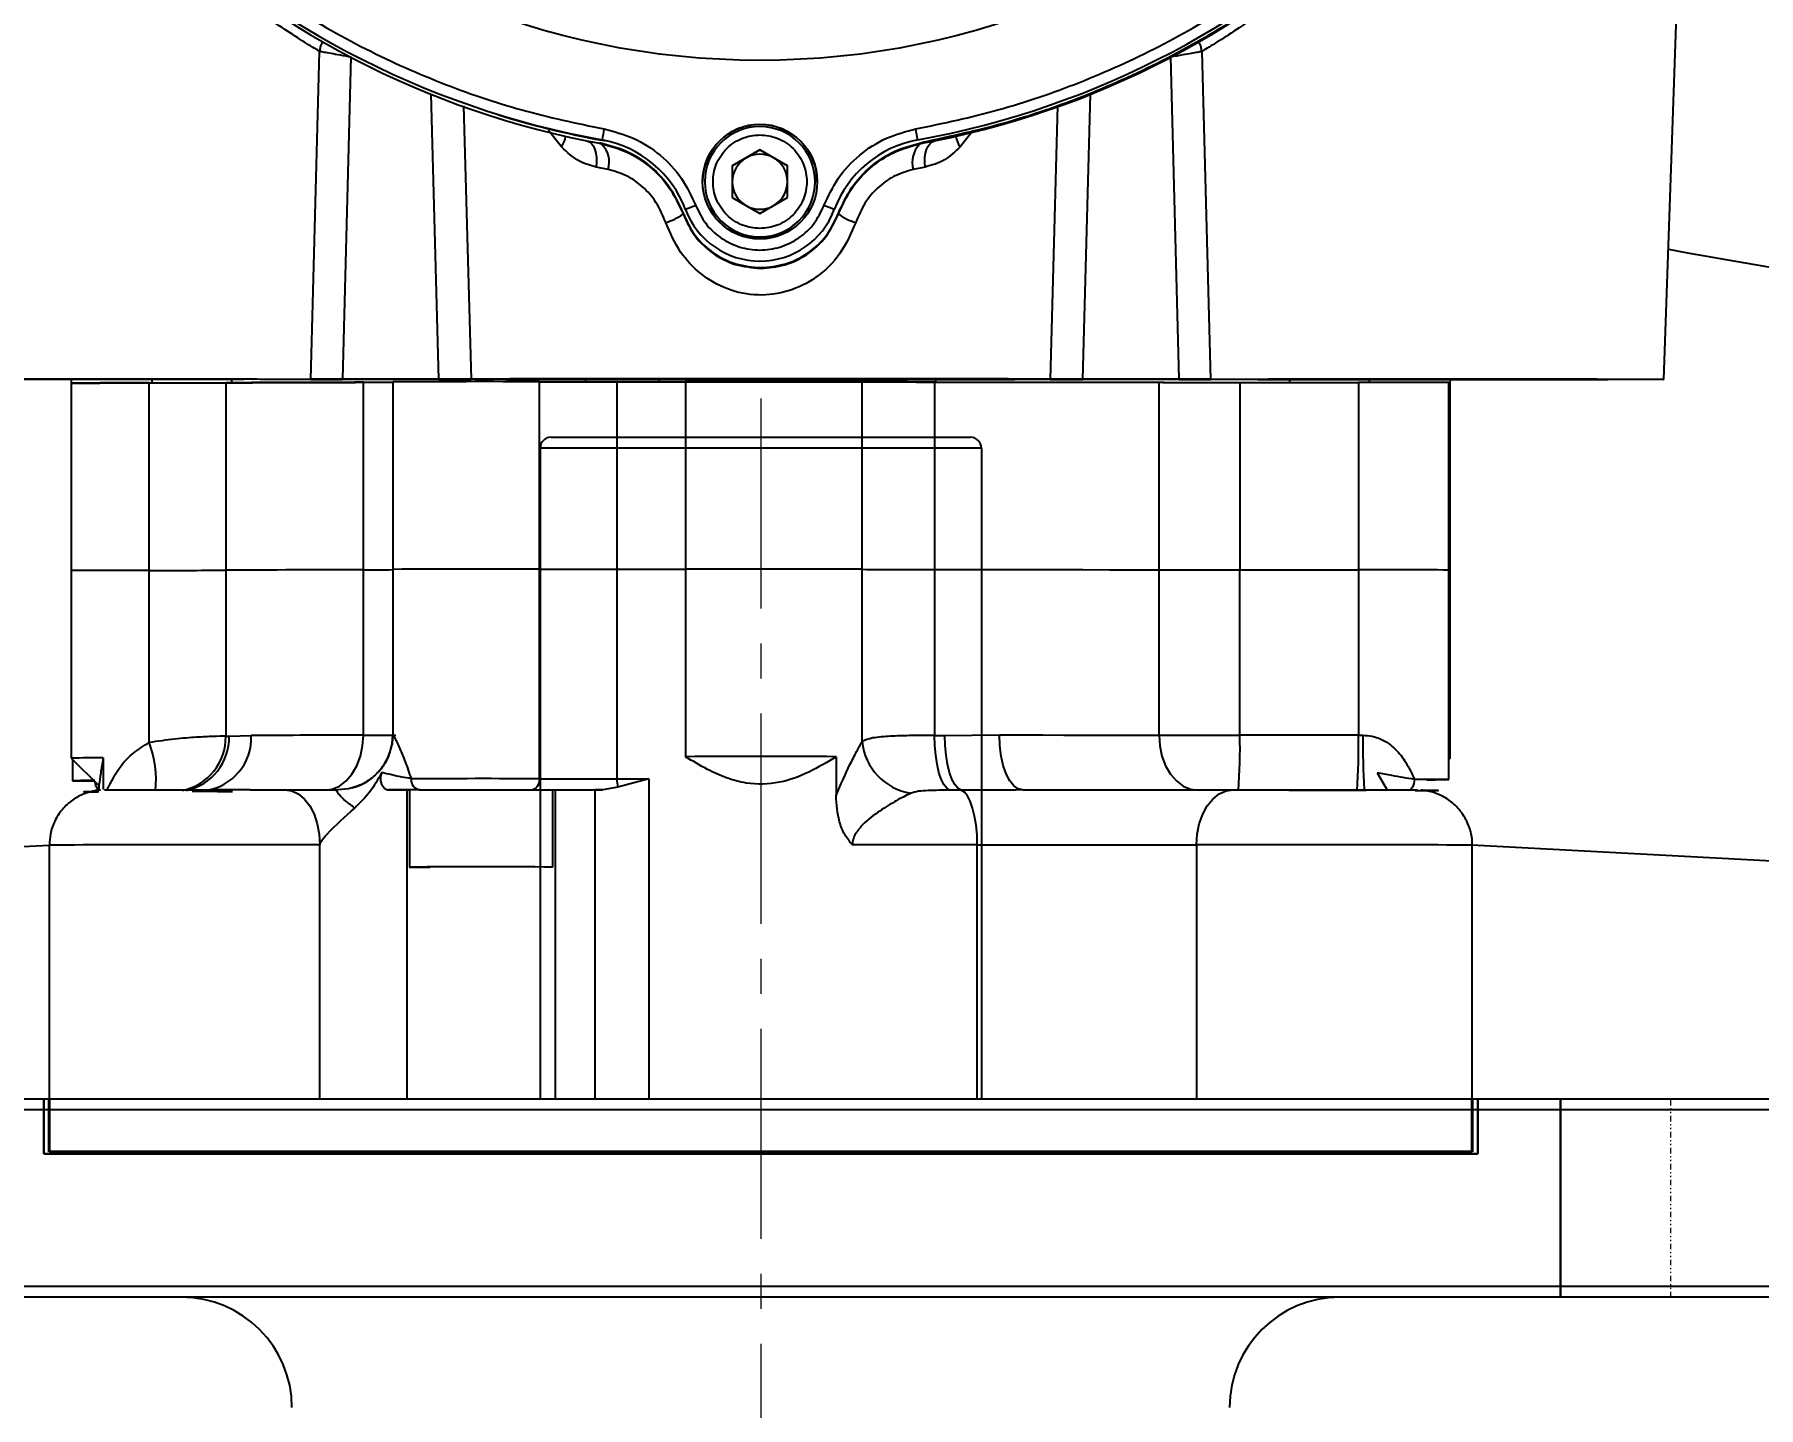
# Model space of a CAD drawing. Header units: millimetres. Extents: x 1890 to 4327, y 775 to 2498.
# Drawn here: x 3596.7 to 3753, y 2013.9 to 2138.4 of the extents above; entities that cross this region are included whole.
import ezdxf

# ---------------------------------------------------------------- set-up
doc = ezdxf.new("R2010")
doc.units = ezdxf.units.MM
for name, pattern in [('CENTER2', [28.575, 19.05, -3.175, 3.175, -3.175]), ('DIVIDE', [1.25, 0.5, -0.25, 0, -0.25, 0, -0.25]), ('点画线', [18, 12, -2, 2, -2])]:
    doc.linetypes.add(name, pattern=pattern)
doc.layers.add('5剖面线层', color=2, linetype='Continuous')
doc.layers.add('中心线层', color=1, linetype='点画线', lineweight=18)
doc.layers.add('粗实线', color=7, linetype='Continuous', lineweight=40)
doc.styles.get("Standard").update_dxf_attribs({"font": 'arial.ttf'})
doc.styles.add('TH_GBDIM', font='simplex.shx', dxfattribs={"width": 0.707, "bigfont": 'hzfs.shx'})
doc.dimstyles.new('ISO-25$0', dxfattribs={"dimtxt": 2.5, "dimasz": 2.5, "dimexe": 1.25, "dimexo": 0.625, "dimtad": 1, "dimtxsty": 'Standard', "dimcen": 2.5, "dimdle": 5, "dimadec": 0, "dimazin": 0, "dimtfac": 1, "dimtmove": 0, "dimatfit": 3, "dimfxl": 0, "dimarcsym": 0})

# ---------------------------------------------------------------- blocks, each defined once
blk = doc.blocks.new('*U47')
at = {"layer": '中心线层', "color": 0, "linetype": 'CENTER2', "transparency": 16777216}
blk.add_line((0, 497.5), (0, -12.5), dxfattribs=at)
blk = doc.blocks.new('*D57')
at = {"color": 1, "linetype": 'Continuous', "transparency": 16777216}
for p, q in [((3556.01, 2041.88), (3482.53, 2041.88)), ((3492.53, 1610.38), (3492.53, 2029.38)), ((3660, 1597.88), (3482.53, 1597.88))]:
    blk.add_line(p, q, dxfattribs=at)
at = {"color": 1, "linetype": 'ByBlock', "transparency": 16777216}
for points in [[(3490.45, 2029.38), (3494.62, 2029.38), (3492.53, 2041.88)], [(3490.45, 1610.38), (3494.62, 1610.38), (3492.53, 1597.88)]]:
    blk.add_solid(points, dxfattribs=at)
at = {"layer": 'Defpoints', "color": 0, "linetype": 'ByBlock', "transparency": 16777216}
for p in [(3492.53, 2041.88), (3558.51, 2041.88), (3662.5, 1597.88)]:
    blk.add_point(p, dxfattribs=at)
at = {"color": 1, "linetype": 'ByBlock', "lineweight": 5, "transparency": 16777216, "insert": (3480.03, 1819.64), "char_height": 15, "attachment_point": 5, "rotation": 90, "style": 'TH_GBDIM'}
blk.add_mtext('444', dxfattribs=at)

msp = doc.modelspace()

# ---------------------------------------------------------------- linework, layer by layer
at = {"color": 7, "linetype": 'Continuous', "lineweight": 25}
for p, q in [((3744.382, 2107.118), (3747.631, 2200.154)), ((3621.73, 2107.132), (3622.514, 2136.862)), ((3702.512, 2136.861), (3703.297, 2107.131)), ((3625.341, 2136.36), (3624.597, 2107.127)), ((3700.429, 2107.127), (3699.686, 2136.359)), ((3633.345, 2107.127), (3632.642, 2132.985)), ((3635.57, 2131.913), (3636.26, 2107.132)), ((3688.766, 2107.132), (3689.457, 2131.922)), ((3692.385, 2132.985), (3691.682, 2107.127)), ((3644.448, 2128.191), (3643.257, 2129.687)), ((3646.749, 2128.741), (3647.896, 2128.521)), ((3648.124, 2128.802), (3648.124, 2128.836)), ((3676.749, 2128.836), (3676.749, 2128.802)), ((3677.131, 2128.521), (3678.278, 2128.741)), ((3681.766, 2129.682), (3680.579, 2128.191)), ((3647.896, 2128.521), (3647.896, 2128.593)), ((3662.436, 2127.93), (3659.936, 2126.486)), ((3659.936, 2126.48), (3661.186, 2127.201)), ((3661.186, 2127.201), (3662.436, 2127.923)), ((3664.936, 2126.486), (3662.436, 2127.93)), ((3662.436, 2127.923), (3662.436, 2127.93)), ((3662.436, 2127.923), (3663.686, 2127.201)), ((3663.686, 2127.201), (3664.936, 2126.48)), ((3677.131, 2128.593), (3677.131, 2128.521)), ((3648.688, 2126.146), (3647.603, 2126.373)), ((3659.936, 2126.486), (3659.936, 2123.599)), ((3664.936, 2123.599), (3664.936, 2126.486)), ((3677.424, 2126.373), (3676.339, 2126.146)), ((3657.436, 2125.041), (3657.436, 2125.03)), ((3667.436, 2125.03), (3667.436, 2125.041)), ((3655.696, 2122.513), (3655.696, 2122.479)), ((3659.936, 2123.599), (3662.436, 2122.156)), ((3662.436, 2122.156), (3664.936, 2123.599)), ((3669.177, 2122.479), (3669.177, 2122.513)), ((3655.466, 2122.182), (3655.466, 2122.114)), ((3669.561, 2122.114), (3669.561, 2122.182)), ((3599.992, 2107.074), (3600.013, 2106.772)), ((3600.013, 2106.772), (3600.013, 2089.772)), ((3607.069, 2089.792), (3607.069, 2106.792)), ((3607.348, 2106.792), (3607.344, 2107.076)), ((3614.008, 2106.806), (3614.007, 2089.806)), ((3614.546, 2107.083), (3614.564, 2106.809)), ((3633.345, 2107.127), (3624.597, 2107.127)), ((3633.345, 2107.11), (3624.597, 2107.11)), ((3626.491, 2089.849), (3626.492, 2106.849)), ((3629.156, 2106.888), (3629.156, 2089.888)), ((3642.449, 2089.901), (3642.449, 2106.901)), ((3646.665, 2106.875), (3646.66, 2107.072)), ((3649.479, 2106.897), (3649.479, 2089.897)), ((3653.245, 2107.154), (3653.263, 2106.89)), ((3655.691, 2106.899), (3655.691, 2089.899)), ((3671.693, 2089.89), (3671.693, 2106.89)), ((3671.763, 2106.89), (3671.781, 2107.153)), ((3678.268, 2106.876), (3678.268, 2089.876)), ((3678.366, 2107.072), (3678.362, 2106.874)), ((3700.429, 2107.127), (3691.682, 2107.127)), ((3700.429, 2107.11), (3691.682, 2107.11)), ((3698.616, 2089.849), (3698.616, 2106.849)), ((3705.944, 2106.842), (3705.943, 2089.843)), ((3705.944, 2106.842), (3716.693, 2106.843)), ((3710.464, 2106.843), (3710.48, 2107.083)), ((3716.693, 2106.843), (3716.693, 2089.843)), ((3717.682, 2107.075), (3717.678, 2106.791)), ((3724.892, 2089.826), (3724.892, 2106.826)), ((3724.892, 2106.775), (3725.013, 2106.772)), ((3725.013, 2106.772), (3725.034, 2107.073)), ((3725.013, 2089.772), (3725.013, 2106.772)), ((3600.013, 2089.772), (3600.013, 2072.772)), ((3607.069, 2074.183), (3607.069, 2089.792)), ((3614.007, 2089.806), (3614.007, 2074.756)), ((3626.491, 2074.849), (3626.491, 2089.849)), ((3629.156, 2089.888), (3629.156, 2074.888)), ((3642.449, 2070.901), (3642.449, 2089.901)), ((3649.479, 2089.897), (3649.479, 2070.897)), ((3655.691, 2089.899), (3655.69, 2072.9)), ((3671.693, 2074.282), (3671.693, 2089.89)), ((3678.268, 2089.876), (3678.268, 2074.826)), ((3698.616, 2089.849), (3698.624, 2089.849)), ((3698.616, 2074.849), (3698.616, 2089.849)), ((3705.943, 2089.843), (3716.693, 2089.843)), ((3705.943, 2074.843), (3705.943, 2089.843)), ((3716.693, 2089.843), (3716.693, 2074.843)), ((3724.891, 2070.826), (3724.892, 2089.826)), ((3724.892, 2089.775), (3725.013, 2089.772)), ((3725.013, 2072.772), (3725.013, 2089.772)), ((3614.32, 2074.758), (3616.327, 2074.819)), ((3679.201, 2074.825), (3684.143, 2074.871)), ((3716.693, 2074.843), (3705.943, 2074.843)), ((3600.013, 2072.772), (3602.513, 2070.272)), ((3600.135, 2072.651), (3600.135, 2070.718)), ((3602.902, 2072.787), (3602.902, 2069.934)), ((3669.336, 2072.899), (3669.336, 2069.372)), ((3724.891, 2072.65), (3725.013, 2072.772)), ((3652.37, 2070.899), (3649.559, 2070.123)), ((3652.37, 2070.899), (3652.37, 2041.899)), ((3718.388, 2071.427), (3719.319, 2069.833)), ((3602.513, 2070.413), (3602.513, 2069.853)), ((3628.798, 2069.89), (3630.431, 2069.887)), ((3630.431, 2069.887), (3630.656, 2069.885)), ((3630.431, 2069.887), (3630.431, 2041.887)), ((3630.656, 2069.888), (3630.656, 2062.888)), ((3643.656, 2062.888), (3643.656, 2069.888)), ((3643.656, 2069.885), (3643.864, 2069.887)), ((3643.864, 2069.887), (3647.459, 2069.894)), ((3643.864, 2069.887), (3643.864, 2041.887)), ((3647.459, 2069.894), (3647.459, 2041.894)), ((3649.559, 2070.123), (3648.207, 2069.895)), ((3685.626, 2069.878), (3680.673, 2069.859)), ((3686.263, 2069.88), (3685.626, 2069.878)), ((3712.891, 2069.854), (3712.891, 2069.837)), ((3598.015, 2064.878), (3598.015, 2041.878)), ((3622.556, 2041.903), (3622.557, 2064.903)), ((3682.145, 2041.893), (3682.145, 2064.893)), ((3702.016, 2064.902), (3702.016, 2041.902)), ((3727.01, 2041.878), (3727.01, 2064.878)), ((3558.513, 2041.878), (3766.513, 2041.878)), ((3767.513, 2040.878), (3557.513, 2040.878)), ((3557.513, 2024.878), (3767.513, 2024.878)), ((3766.513, 2023.878), (3558.513, 2023.878))]:
    msp.add_line(p, q, dxfattribs=at)
at = {"color": 7, "linetype": 'Continuous', "lineweight": -3}
for p, q in [((3642.513, 2100.878), (3642.513, 2041.878)), ((3682.513, 2100.878), (3642.513, 2100.878)), ((3643.513, 2101.878), (3681.513, 2101.878)), ((3682.513, 2100.878), (3682.513, 2041.878))]:
    msp.add_line(p, q, dxfattribs=at)
at = {"linetype": 'ByBlock'}
for p, q in [((3557.516, 2062.717), (3598.042, 2064.889)), ((3767.509, 2062.717), (3726.983, 2064.889)), ((3598.015, 2041.878), (3727.01, 2041.878))]:
    msp.add_line(p, q, dxfattribs=at)
at = {"lineweight": 30}
for p, q in [((3597.513, 2036.878), (3597.513, 2041.878)), ((3727.513, 2036.878), (3727.513, 2041.878)), ((3735.013, 2023.878), (3735.013, 2041.878)), ((3642.513, 2036.878), (3597.513, 2036.878)), ((3727.513, 2036.878), (3642.513, 2036.878))]:
    msp.add_line(p, q, dxfattribs=at)
at = {"color": 7, "linetype": 'Continuous', "lineweight": 25, "flags": 128}
for points in [[(3622.79, 2137.732), (3622.617, 2137.348), (3622.514, 2136.862)], [(3702.512, 2136.861), (3702.41, 2137.348), (3702.237, 2137.731)], [(3646.749, 2128.741), (3646.97, 2128.655), (3647.169, 2128.494), (3647.339, 2128.262), (3647.474, 2127.968), (3647.57, 2127.62), (3647.625, 2127.23), (3647.636, 2126.81), (3647.603, 2126.373)], [(3677.424, 2126.373), (3677.391, 2126.81), (3677.402, 2127.23), (3677.456, 2127.62), (3677.553, 2127.968), (3677.688, 2128.262), (3677.858, 2128.494), (3678.056, 2128.655), (3678.278, 2128.741)], [(3649.479, 2106.897), (3650.249, 2106.898), (3651.021, 2106.898), (3651.796, 2106.898), (3652.571, 2106.899), (3653.349, 2106.899), (3654.128, 2106.899), (3654.909, 2106.899), (3655.691, 2106.899)], [(3678.268, 2106.876), (3681.103, 2106.873), (3683.874, 2106.871), (3686.57, 2106.868), (3689.183, 2106.865), (3691.702, 2106.861), (3694.12, 2106.857), (3696.427, 2106.853), (3698.616, 2106.849)], [(3649.479, 2089.897), (3650.249, 2089.898), (3651.021, 2089.898), (3651.795, 2089.898), (3652.571, 2089.899), (3653.349, 2089.899), (3654.128, 2089.899), (3654.909, 2089.899), (3655.691, 2089.899)], [(3649.479, 2089.897), (3650.249, 2089.898), (3651.021, 2089.898), (3651.795, 2089.898), (3652.571, 2089.899), (3653.349, 2089.899), (3654.128, 2089.899), (3654.909, 2089.899), (3655.691, 2089.899)], [(3678.268, 2089.876), (3681.103, 2089.873), (3683.874, 2089.871), (3686.57, 2089.868), (3689.183, 2089.865), (3691.702, 2089.861), (3694.12, 2089.857), (3696.427, 2089.853), (3698.616, 2089.849)], [(3678.268, 2089.876), (3681.103, 2089.873), (3683.874, 2089.871), (3686.57, 2089.868), (3689.183, 2089.865), (3691.702, 2089.861), (3694.12, 2089.857), (3696.427, 2089.853), (3698.616, 2089.849)], [(3614.007, 2074.756), (3614.046, 2074.756), (3614.084, 2074.756), (3614.123, 2074.757), (3614.162, 2074.757), (3614.201, 2074.757), (3614.241, 2074.757), (3614.28, 2074.758), (3614.32, 2074.758)], [(3622.96, 2069.857), (3623.649, 2069.952), (3624.311, 2070.235), (3624.922, 2070.695), (3625.457, 2071.316), (3625.896, 2072.073), (3626.223, 2072.937), (3626.423, 2073.874), (3626.491, 2074.849)], [(3679.658, 2069.86), (3679.379, 2070.033), (3679.116, 2070.368), (3678.875, 2070.854), (3678.667, 2071.474), (3678.497, 2072.207), (3678.371, 2073.029), (3678.294, 2073.912), (3678.268, 2074.826)], [(3678.268, 2074.826), (3678.385, 2074.825), (3678.501, 2074.825), (3678.618, 2074.825), (3678.735, 2074.825), (3678.851, 2074.825), (3678.968, 2074.825), (3679.084, 2074.825), (3679.201, 2074.825)], [(3680.673, 2069.859), (3680.378, 2070.032), (3680.099, 2070.368), (3679.844, 2070.853), (3679.623, 2071.473), (3679.443, 2072.207), (3679.31, 2073.028), (3679.228, 2073.911), (3679.201, 2074.825)], [(3686.263, 2069.88), (3685.849, 2069.975), (3685.452, 2070.257), (3685.085, 2070.718), (3684.764, 2071.338), (3684.5, 2072.094), (3684.304, 2072.958), (3684.183, 2073.895), (3684.143, 2074.871)], [(3684.143, 2074.871), (3686.134, 2074.869), (3688.08, 2074.866), (3689.978, 2074.864), (3691.823, 2074.861), (3693.613, 2074.858), (3695.344, 2074.855), (3697.013, 2074.852), (3698.616, 2074.849)], [(3698.616, 2074.849), (3698.684, 2073.874), (3698.886, 2072.936), (3699.213, 2072.072), (3699.653, 2071.316), (3700.189, 2070.695), (3700.801, 2070.234), (3701.465, 2069.951), (3702.156, 2069.856)], [(3716.693, 2074.843), (3716.744, 2074.843), (3716.795, 2074.843), (3716.846, 2074.843), (3716.898, 2074.843), (3716.949, 2074.843), (3717, 2074.843), (3717.051, 2074.843), (3717.102, 2074.843)], [(3724.891, 2072.775), (3725.013, 2072.772), (3725.013, 2072.772)], [(3642.449, 2070.901), (3642.436, 2070.706), (3642.398, 2070.518), (3642.337, 2070.345), (3642.255, 2070.194), (3642.155, 2070.069), (3642.04, 2069.976), (3641.916, 2069.919), (3641.787, 2069.9)], [(3649.479, 2070.897), (3649.839, 2070.897), (3650.199, 2070.898), (3650.56, 2070.898), (3650.921, 2070.898), (3651.283, 2070.898), (3651.645, 2070.898), (3652.008, 2070.898), (3652.37, 2070.899)], [(3721.771, 2070.839), (3721.759, 2070.644), (3721.725, 2070.457), (3721.668, 2070.284), (3721.592, 2070.132), (3721.5, 2070.007), (3721.395, 2069.915), (3721.28, 2069.857), (3721.161, 2069.838)], [(3619.376, 2069.895), (3619.997, 2069.8), (3620.593, 2069.517), (3621.143, 2069.057), (3621.625, 2068.436), (3622.021, 2067.679), (3622.314, 2066.816), (3622.495, 2065.878), (3622.557, 2064.903)], [(3625.473, 2070.065), (3625.136, 2069.985), (3624.16, 2069.889)], [(3648.207, 2069.895), (3648.111, 2069.895), (3648.015, 2069.895), (3647.92, 2069.894), (3647.826, 2069.894), (3647.733, 2069.894), (3647.641, 2069.894), (3647.549, 2069.894), (3647.459, 2069.894)], [(3680.673, 2069.859), (3680.547, 2069.859), (3680.42, 2069.859), (3680.293, 2069.859), (3680.166, 2069.859), (3680.039, 2069.859), (3679.912, 2069.86), (3679.785, 2069.86), (3679.658, 2069.86)], [(3682.145, 2064.893), (3682.118, 2065.807), (3682.036, 2066.69), (3681.903, 2067.511), (3681.723, 2068.245), (3681.502, 2068.865), (3681.247, 2069.35), (3680.968, 2069.686), (3680.673, 2069.859)], [(3702.016, 2064.902), (3702.08, 2065.877), (3702.269, 2066.814), (3702.577, 2067.678), (3702.992, 2068.435), (3703.496, 2069.055), (3704.072, 2069.516), (3704.697, 2069.799), (3705.347, 2069.894)], [(3682.145, 2064.893), (3680.761, 2064.894), (3679.366, 2064.895), (3677.96, 2064.896), (3676.546, 2064.897), (3675.123, 2064.897), (3673.693, 2064.898), (3672.256, 2064.899), (3670.813, 2064.899)], [(3682.145, 2064.893), (3684.706, 2064.892), (3687.337, 2064.891), (3689.991, 2064.891), (3692.623, 2064.892), (3695.185, 2064.893), (3697.633, 2064.895), (3699.923, 2064.898), (3702.016, 2064.902)]]:
    msp.add_lwpolyline(points, dxfattribs=at)
at = {"color": 7, "linetype": 'Continuous', "lineweight": 25}
for centre, radius in [((3662.436, 2207.547), 71.5), ((3662.436, 2125.047), 5.2)]:
    msp.add_circle(centre, radius, dxfattribs=at)
for centre, radius, start, end in [((3662.436, 2207.545), 80, 190.30617, 259.69396), ((3662.437, 2207.545), 80, 280.30604, 349.69383), ((3662.514, 2207.173), 80, 190.52799, 258.6349), ((3662.514, 2207.173), 80, 281.36448, 349.47139), ((3662.436, 2207.511), 80, 252.76849, 259.69392), ((3662.436, 2125.03), 5.2, 0.00011, 179.99974), ((3642.554, 2129.48), 2.29, 325.76645, 351.8077), ((4296.352, 2011.726), 658.722, 169.672162, 169.759325), ((3646.335, 2118.997), 10, 20.58678, 79.69395), ((3646.335, 2118.963), 10, 78.01772, 79.69392), ((3662.436, 2125.041), 5, 89.99962, 179.99978), ((3662.436, 2125.041), 5, 359.99991, 89.99976), ((3678.538, 2118.997), 10, 100.30605, 159.41322), ((3028.54, 2011.729), 658.702, 10.240673, 10.327838), ((3682.472, 2129.48), 2.29, 188.19168, 214.23293), ((3646.479, 2126.801), 2.303, 343.4735, 45.70276), ((3662.436, 2125.036), 2.5, 119.9996, 179.99966), ((3662.436, 2125.036), 2.5, 59.99975, 119.99962), ((3662.436, 2125.036), 2.5, 359.99971, 59.99978), ((3678.549, 2126.801), 2.305, 134.36929, 196.50795), ((3662.436, 2125.041), 5, 179.99994, 359.99975), ((3662.436, 2125.03), 5, 179.99994, 359.99975), ((3662.436, 2125.036), 2.5, 179.99971, 236.17979), ((3662.436, 2125.036), 2.5, 303.81959, 359.99967), ((3700.445, 2005.513), 125.266, 110.47237, 110.93011), ((3662.436, 2125.045), 7.2, 200.5868, 339.4132), ((3662.436, 2125.036), 2.5, 243.81973, 296.17964), ((3624.428, 2005.513), 125.265, 69.06989, 69.52763), ((3652.549, 2126.051), 4.899, 285.98985, 306.52729), ((3672.477, 2126.051), 4.899, 233.47211, 254.00953), ((3862.336, 2765.212), 656.897, 259.692209, 264.621686), ((3605.686, 1334.254), 772.539, 89.897391, 90.420712), ((3607.345, 3687.624), 1580.832, 269.990013, 270.241488), ((3631.562, -1144.514), 3251.367, 90.089346, 90.30934), ((3625.981, 2589.954), 483.105, 270.06054, 270.37656), ((3637.514, 323.332), 1783.576, 89.841456, 90.268476), ((3647.727, 5279.085), 3172.188, 269.904659, 270.031645), ((3662.178, -586.248), 2693.155, 89.797567, 90.13802), ((3677.985, 3435.109), 1328.233, 269.728619, 270.012215), ((3705.334, 5651.599), 3544.757, 269.891426, 270.009859), ((3718.891, 1197.434), 909.411, 89.621935, 90.138469), ((3605.686, 1317.255), 772.539, 89.897391, 90.420712), ((3607.345, 3670.624), 1580.832, 269.990013, 270.241488), ((3631.562, -1161.514), 3251.367, 90.089346, 90.30934), ((3625.981, 2572.954), 483.105, 270.06054, 270.37656), ((3637.513, 306.332), 1783.576, 89.841456, 90.268476), ((3637.53, 348.328), 1741.581, 89.838188, 90.275424), ((3647.727, 5262.085), 3172.188, 269.904659, 270.031645), ((3662.178, -603.248), 2693.155, 89.797567, 90.13802), ((3677.984, 3418.109), 1328.233, 269.728619, 270.012215), ((3705.333, 5634.599), 3544.757, 269.891426, 270.009859), ((3705.335, 5637.603), 3547.76, 269.891621, 270.009825), ((3718.891, 1180.434), 909.411, 89.621935, 90.138469), ((3598.061, 2070.775), 9.631, 354.25224, 20.72676), ((3609.083, 2074.658), 4.925, 281.86025, 1.13682), ((3609.405, 2074.648), 4.917, 282.00446, 1.27867), ((3611.524, 2074.605), 4.808, 277.47921, 2.54775), ((3634.872, -2355.692), 4430.55, 90.108381, 90.239828), ((3624.16, 2074.888), 4.999, 285.23346, 0.00835), ((3626.952, 2270.603), 195.754, 269.86511, 270.72475), ((3629.158, 2074.882), 0.00655, 86.83529, 111.61015), ((3629.158, 2074.894), 0.00589, 247.97484, 272.47351), ((3676.963, 2074.813), 5.296, 185.75485, 260.76773), ((3705.333, 5619.599), 3544.757, 269.891426, 270.009859), ((3655.87, 2073.592), 50.089, 355.71964, 1.43088), ((3666.619, 2073.592), 50.089, 355.71964, 1.43088), ((3779.228, 2073.751), 62.135, 178.9928, 183.52068), ((3602.481, 1869.831), 202.956, 89.88111, 90.69676), ((3662.493, -1577.861), 3650.767, 89.892614, 90.106762), ((3631.728, 2070.806), 0.916, 174.18776, 262.52813), ((3637.233, -928.777), 2999.683, 89.900382, 90.122565), ((3647.727, 5243.085), 3172.188, 269.904659, 270.031645), ((3652.733, 2070.84), 3.255, 178.99862, 192.73455), ((3722.466, 1871.925), 198.916, 89.30143, 90.20024), ((3723.272, 2180.357), 109.543, 269.8003, 270.84701), ((3601.754, 1961.187), 109.543, 89.8003, 90.84701), ((3601.903, 2209.127), 138.42, 269.268, 270.07262), ((3602.502, 2015.806), 53.919, 89.98792, 90.92144), ((3603.2, 2070.671), 1.062, 181.27448, 229.69761), ((3611.458, 1677.155), 392.576, 89.5364, 90.07272), ((3711.886, 1964.608), 105.229, 89.77709, 90.81371), ((3716.719, -318.96), 2388.8, 89.983979, 90.106094), ((3722.589, 2024.089), 45.743, 88.99451, 90.09488), ((3613.12, -760.648), 2825.567, 89.80864, 90.306277), ((3711.369, -1203.315), 3268.23, 89.725781, 90.163967), ((3637.15, 951.41), 1111.497, 89.664622, 90.334754), ((3632.151, 2168.107), 105.229, 269.18566, 270.22229), ((3610.013, 2013.878), 10, 0, 90), ((3715.013, 2013.878), 10, 90, 180)]:
    msp.add_arc(centre, radius, start, end, dxfattribs=at)
at = {"color": 7, "linetype": 'Continuous', "lineweight": -3}
for centre, start, end in [((3643.513, 2100.878), 90, 180), ((3681.513, 2100.878), 0, 90)]:
    msp.add_arc(centre, 1, start, end, dxfattribs=at)
at = {"color": 7, "linetype": 'Continuous', "lineweight": 25}
for points, knots in [([(3584.711, 2193.413), (3585.237, 2190.917), (3586.3, 2185.88), (3588.838, 2178.503), (3592.108, 2171.261), (3596.17, 2164.282), (3600.982, 2157.679), (3606.475, 2151.585), (3612.568, 2146.093), (3619.171, 2141.281), (3626.15, 2137.218), (3633.392, 2133.949), (3640.769, 2131.41), (3645.807, 2130.348), (3648.303, 2129.822)], [0, 0, 0, 0, 0.0799588, 0.1613715, 0.2441424, 0.3288926, 0.4142166, 0.5, 0.5857784, 0.6711024, 0.7558576, 0.8386237, 0.9200388, 1, 1, 1, 1]), ([(3676.57, 2129.822), (3679.066, 2130.348), (3684.103, 2131.41), (3691.48, 2133.949), (3698.722, 2137.218), (3705.701, 2141.281), (3712.304, 2146.093), (3718.398, 2151.585), (3723.891, 2157.679), (3728.702, 2164.282), (3732.765, 2171.261), (3736.034, 2178.503), (3738.573, 2185.88), (3739.635, 2190.917), (3740.162, 2193.413)], [0, 0, 0, 0, 0.07995876, 0.16137147, 0.24414236, 0.32889261, 0.41421659, 0.49999999, 0.58577836, 0.67110241, 0.75585763, 0.83862366, 0.92003884, 1, 1, 1, 1]), ([(3622.514, 2136.862), (3622.092, 2137.116), (3621.249, 2137.625), (3619.716, 2138.609), (3618.346, 2139.537), (3617.237, 2140.318), (3616.062, 2141.179), (3614.254, 2142.56), (3611.668, 2144.681), (3608.237, 2147.864), (3605.071, 2151.125), (3603.202, 2153.464), (3602.457, 2154.397)], [0, 0, 0, 0, 0.1099838, 0.2197589, 0.2749296, 0.3304208, 0.3863532, 0.4428444, 0.5792533, 0.7261291, 0.8907312, 1, 1, 1, 1]), ([(3722.493, 2154.305), (3722.077, 2153.764), (3720.434, 2151.633), (3717.944, 2149.046), (3715.316, 2146.485), (3713.5, 2144.845), (3711.783, 2143.387), (3709.852, 2141.84), (3707.739, 2140.265), (3705.601, 2138.794), (3703.772, 2137.621), (3702.933, 2137.115), (3702.512, 2136.861)], [0, 0, 0, 0, 0.062604, 0.2470823, 0.3316041, 0.4109645, 0.4848735, 0.5577001, 0.6699109, 0.7803814, 0.8900792, 1, 1, 1, 1]), ([(3622.514, 2136.862), (3622.637, 2136.844), (3622.882, 2136.807), (3623.551, 2136.691), (3624.387, 2136.54), (3625.021, 2136.42), (3625.341, 2136.36)], [0, 0, 0, 0, 0.242274, 0.4863176, 0.7400825, 1, 1, 1, 1]), ([(3699.686, 2136.359), (3700.063, 2136.43), (3700.739, 2136.558), (3701.555, 2136.705), (3702.165, 2136.81), (3702.392, 2136.844), (3702.512, 2136.861)], [0, 0, 0, 0, 0.3058344, 0.5465706, 0.7614659, 1, 1, 1, 1]), ([(3648.303, 2129.822), (3649.206, 2129.588), (3651.043, 2129.113), (3653.456, 2127.528), (3655.446, 2125.436), (3656.241, 2123.714), (3656.632, 2122.867)], [0, 0, 0, 0, 0.24579633, 0.5, 0.75420367, 1, 1, 1, 1]), ([(3662.436, 2120.793), (3661.902, 2120.85), (3661.079, 2120.937), (3660.09, 2121.467), (3659.41, 2122.015), (3658.858, 2122.696), (3658.344, 2123.686), (3658.084, 2125.043), (3658.344, 2126.4), (3658.858, 2127.389), (3659.41, 2128.07), (3660.09, 2128.619), (3661.079, 2129.149), (3661.902, 2129.236), (3662.436, 2129.293)], [0, 0, 0, 0, 0.1197284, 0.1841803, 0.25, 0.3158197, 0.3802716, 0.5, 0.6197284, 0.6841803, 0.75, 0.8158197, 0.8802716, 1, 1, 1, 1]), ([(3662.436, 2129.293), (3662.971, 2129.236), (3663.793, 2129.149), (3664.783, 2128.619), (3665.463, 2128.07), (3666.015, 2127.389), (3666.529, 2126.4), (3666.789, 2125.043), (3666.529, 2123.686), (3666.015, 2122.696), (3665.463, 2122.015), (3664.783, 2121.467), (3663.793, 2120.937), (3662.971, 2120.85), (3662.436, 2120.793)], [0, 0, 0, 0, 0.1197284, 0.1841803, 0.25, 0.3158197, 0.3802716, 0.5, 0.6197284, 0.6841803, 0.75, 0.8158197, 0.8802716, 1, 1, 1, 1]), ([(3668.241, 2122.867), (3668.631, 2123.714), (3669.427, 2125.436), (3671.417, 2127.528), (3673.83, 2129.113), (3675.667, 2129.588), (3676.57, 2129.822)], [0, 0, 0, 0, 0.2457963, 0.5, 0.7542037, 1, 1, 1, 1]), ([(3647.603, 2126.373), (3647.083, 2126.515), (3645.894, 2126.841), (3644.969, 2127.705), (3644.448, 2128.191)], [0, 0, 0, 0, 0.4371728, 1, 1, 1, 1]), ([(3647.896, 2128.521), (3648.737, 2128.301), (3650.338, 2127.882), (3652.505, 2126.468), (3654.337, 2124.584), (3655.084, 2122.949), (3655.466, 2122.114)], [0, 0, 0, 0, 0.26099863, 0.49636793, 0.74300297, 1, 1, 1, 1]), ([(3669.561, 2122.114), (3669.922, 2122.913), (3670.631, 2124.479), (3672.4, 2126.366), (3674.582, 2127.846), (3676.253, 2128.288), (3677.131, 2128.521)], [0, 0, 0, 0, 0.2456313, 0.4818963, 0.7279559, 1, 1, 1, 1]), ([(3680.579, 2128.191), (3680.127, 2127.758), (3679.212, 2126.88), (3678.025, 2126.543), (3677.424, 2126.373)], [0, 0, 0, 0, 0.4941181, 1, 1, 1, 1]), ([(3653.899, 2121.341), (3653.636, 2121.969), (3653.126, 2123.184), (3651.863, 2124.604), (3650.366, 2125.67), (3649.266, 2125.982), (3648.688, 2126.146)], [0, 0, 0, 0, 0.2620246, 0.5070925, 0.7405708, 1, 1, 1, 1]), ([(3676.339, 2126.146), (3675.736, 2125.972), (3674.588, 2125.64), (3673.092, 2124.537), (3671.869, 2123.122), (3671.384, 2121.958), (3671.128, 2121.341)], [0, 0, 0, 0, 0.2703279, 0.514495, 0.7428516, 1, 1, 1, 1]), ([(3656.632, 2122.867), (3656.897, 2122.313), (3657.438, 2121.18), (3658.856, 2119.87), (3660.572, 2119.033), (3662.436, 2118.756), (3664.301, 2119.033), (3666.017, 2119.87), (3667.435, 2121.18), (3667.976, 2122.313), (3668.241, 2122.867)], [0, 0, 0, 0, 0.122089, 0.25, 0.377911, 0.5, 0.622089, 0.75, 0.877911, 1, 1, 1, 1]), ([(3671.128, 2121.341), (3670.696, 2120.352), (3669.86, 2118.434), (3667.653, 2116.3), (3665.069, 2114.998), (3662.242, 2114.61), (3659.445, 2115.176), (3657.029, 2116.585), (3655.046, 2118.66), (3654.296, 2120.413), (3653.899, 2121.341)], [0, 0, 0, 0, 0.1390265, 0.2697534, 0.3919778, 0.5102993, 0.6316826, 0.7541631, 0.8697612, 1, 1, 1, 1]), ([(3655.466, 2122.114), (3655.8, 2121.404), (3656.446, 2120.032), (3658.124, 2118.48), (3660.162, 2117.396), (3661.729, 2117.253), (3662.513, 2117.182)], [0, 0, 0, 0, 0.2554546, 0.4932726, 0.7463741, 1, 1, 1, 1]), ([(3662.513, 2117.182), (3663.249, 2117.245), (3664.738, 2117.372), (3666.779, 2118.39), (3668.532, 2119.943), (3669.214, 2121.383), (3669.561, 2122.114)], [0, 0, 0, 0, 0.2379914, 0.4818785, 0.7367294, 1, 1, 1, 1]), ([(3580.645, 2107.119), (3580.645, 2107.119), (3580.534, 2107.121), (3580.918, 2107.127), (3581.841, 2107.134), (3583.471, 2107.142), (3585.652, 2107.148), (3588.344, 2107.154), (3591.453, 2107.158), (3594.884, 2107.161), (3598.529, 2107.163), (3602.272, 2107.164), (3605.994, 2107.163), (3609.58, 2107.16), (3612.915, 2107.157), (3615.898, 2107.152), (3618.418, 2107.146), (3620.456, 2107.139), (3621.305, 2107.134), (3621.73, 2107.132)], [0, 0, 0, 0, 0.00002617, 0.06252453, 0.1250229, 0.18752126, 0.25001962, 0.31251799, 0.37501635, 0.43751472, 0.50001308, 0.56251145, 0.62500981, 0.68750818, 0.75000654, 0.81250491, 0.87500327, 0.93750164, 1, 1, 1, 1]), ([(3614.565, 2106.806), (3615.243, 2106.81), (3616.601, 2106.818), (3619.429, 2106.829), (3622.816, 2106.839), (3626.075, 2106.847), (3628.36, 2106.852), (3629.156, 2106.853)], [0, 0, 0, 0, 0.2204984, 0.4409969, 0.6614953, 0.8819938, 1, 1, 1, 1]), ([(3624.597, 2107.127), (3624.279, 2107.127), (3623.642, 2107.127), (3622.787, 2107.128), (3622.093, 2107.13), (3621.851, 2107.131), (3621.73, 2107.132)], [0, 0, 0, 0, 0.2496471, 0.5001104, 0.7500412, 1, 1, 1, 1]), ([(3621.73, 2107.105), (3621.851, 2107.106), (3622.093, 2107.107), (3622.786, 2107.109), (3623.641, 2107.11), (3624.279, 2107.11), (3624.597, 2107.11)], [0, 0, 0, 0, 0.24964494, 0.50010839, 0.75003905, 1, 1, 1, 1]), ([(3636.26, 2107.132), (3636.151, 2107.131), (3635.932, 2107.13), (3635.232, 2107.128), (3634.346, 2107.127), (3633.678, 2107.127), (3633.345, 2107.127)], [0, 0, 0, 0, 0.2498432, 0.499876, 0.7504809, 1, 1, 1, 1]), ([(3633.345, 2107.11), (3633.678, 2107.11), (3634.346, 2107.11), (3635.232, 2107.109), (3635.932, 2107.107), (3636.151, 2107.106), (3636.26, 2107.105)], [0, 0, 0, 0, 0.2495191, 0.500124, 0.7501568, 1, 1, 1, 1]), ([(3655.784, 2106.899), (3656.048, 2106.9), (3656.989, 2106.902), (3659.36, 2106.905), (3662.504, 2106.906), (3665.703, 2106.905), (3668.514, 2106.901), (3670.735, 2106.896), (3671.42, 2106.892), (3671.763, 2106.89)], [0, 0, 0, 0, 0.0610151, 0.2175126, 0.3740101, 0.5305075, 0.687005, 0.8435025, 1, 1, 1, 1]), ([(3678.362, 2106.874), (3680.203, 2106.873), (3683.887, 2106.87), (3689.07, 2106.864), (3693.882, 2106.857), (3697.61, 2106.85), (3699.522, 2106.845), (3700.155, 2106.843)], [0, 0, 0, 0, 0.2225072, 0.4450145, 0.6675217, 0.8900289, 1, 1, 1, 1]), ([(3691.682, 2107.127), (3691.348, 2107.127), (3690.68, 2107.127), (3689.794, 2107.128), (3689.094, 2107.13), (3688.876, 2107.131), (3688.766, 2107.132)], [0, 0, 0, 0, 0.2498453, 0.499878, 0.7504829, 1, 1, 1, 1]), ([(3688.766, 2107.105), (3688.876, 2107.105), (3689.094, 2107.107), (3689.794, 2107.108), (3690.68, 2107.109), (3691.348, 2107.11), (3691.682, 2107.11)], [0, 0, 0, 0, 0.2495171, 0.500122, 0.7501547, 1, 1, 1, 1]), ([(3703.297, 2107.131), (3703.176, 2107.131), (3702.933, 2107.129), (3702.24, 2107.128), (3701.385, 2107.127), (3700.748, 2107.127), (3700.429, 2107.127)], [0, 0, 0, 0, 0.2496449, 0.5001084, 0.750039, 1, 1, 1, 1]), ([(3700.429, 2107.11), (3700.747, 2107.109), (3701.385, 2107.109), (3702.24, 2107.108), (3702.933, 2107.107), (3703.175, 2107.106), (3703.297, 2107.105)], [0, 0, 0, 0, 0.24964713, 0.50011038, 0.75004125, 1, 1, 1, 1]), ([(3603.243, 2069.849), (3603.627, 2070.621), (3604.255, 2071.883), (3605.629, 2073.303), (3606.59, 2073.89), (3607.069, 2074.183)], [0, 0, 0, 0, 0.4415703, 0.7212781, 1, 1, 1, 1]), ([(3614.007, 2074.756), (3613.659, 2074.751), (3613.021, 2074.741), (3611.367, 2074.666), (3609.416, 2074.525), (3607.851, 2074.297), (3607.069, 2074.183)], [0, 0, 0, 0, 0.2724679, 0.5000458, 0.7503555, 1, 1, 1, 1]), ([(3629.116, 2074.889), (3629.128, 2074.674), (3629.154, 2074.223), (3629.012, 2073.794), (3628.938, 2073.57)], [0, 0, 0, 0, 0.4764135, 1, 1, 1, 1]), ([(3629.159, 2074.889), (3629.175, 2074.872), (3629.207, 2074.839), (3629.36, 2074.565), (3629.565, 2074.154), (3629.873, 2073.477), (3630.312, 2072.404), (3630.641, 2071.424), (3630.816, 2070.899)], [0, 0, 0, 0, 0.1244738, 0.250966, 0.3714749, 0.5001039, 0.7321774, 1, 1, 1, 1]), ([(3669.336, 2069.372), (3669.759, 2070.35), (3670.394, 2071.818), (3671.232, 2073.407), (3671.54, 2073.991), (3671.693, 2074.282)], [0, 0, 0, 0, 0.49994866, 0.7504157, 1, 1, 1, 1]), ([(3674.286, 2074.754), (3673.703, 2074.714), (3672.538, 2074.635), (3671.975, 2074.4), (3671.693, 2074.282)], [0, 0, 0, 0, 0.5005372, 1, 1, 1, 1]), ([(3678.268, 2074.826), (3677.471, 2074.824), (3676, 2074.822), (3674.824, 2074.775), (3674.286, 2074.754)], [0, 0, 0, 0, 0.5420141, 1, 1, 1, 1]), ([(3717.102, 2074.843), (3717.383, 2074.826), (3717.949, 2074.791), (3718.736, 2074.515), (3719.45, 2074.102), (3720.244, 2073.423), (3721.079, 2072.347), (3721.53, 2071.365), (3721.771, 2070.839)], [0, 0, 0, 0, 0.1244738, 0.250966, 0.3714749, 0.5001039, 0.7321774, 1, 1, 1, 1]), ([(3602.902, 2072.787), (3602.822, 2072.315), (3602.658, 2071.358), (3602.523, 2070.354), (3602.529, 2070.397), (3602.532, 2070.413)], [0, 0, 0, 0, 0.3787431, 0.7674109, 1, 1, 1, 1]), ([(3628.938, 2073.57), (3628.898, 2073.389), (3628.765, 2072.798), (3628.222, 2071.904), (3627.361, 2070.985), (3626.405, 2070.362), (3625.733, 2070.162), (3625.462, 2070.082)], [0, 0, 0, 0, 0.107229, 0.3503135, 0.5933986, 0.836482, 1, 1, 1, 1]), ([(3669.336, 2072.899), (3668.531, 2072.41), (3666.928, 2071.435), (3664.192, 2070.412), (3661.558, 2070.33), (3659.38, 2070.947), (3657.537, 2071.771), (3656.349, 2072.497), (3655.69, 2072.9)], [0, 0, 0, 0, 0.1923908, 0.3834722, 0.589159, 0.7155413, 0.8423238, 1, 1, 1, 1]), ([(3628.178, 2071.474), (3627.828, 2070.865), (3627.116, 2069.628), (3626.179, 2068.711), (3625.702, 2068.244)], [0, 0, 0, 0, 0.49187133, 1, 1, 1, 1]), ([(3628.178, 2071.474), (3628.136, 2071.379), (3628.053, 2071.188), (3628.025, 2070.851), (3628.075, 2070.524), (3628.203, 2070.236), (3628.395, 2070.02), (3628.604, 2069.907), (3628.743, 2069.895), (3628.798, 2069.89)], [0, 0, 0, 0, 0.1491203, 0.298298, 0.4463418, 0.5945522, 0.7447419, 0.8986734, 1, 1, 1, 1]), ([(3630.816, 2070.899), (3630.541, 2070.949), (3629.974, 2071.051), (3628.974, 2071.254), (3628.455, 2071.397), (3628.178, 2071.474)], [0, 0, 0, 0, 0.3043315, 0.6280366, 1, 1, 1, 1]), ([(3721.771, 2070.839), (3721.431, 2070.89), (3720.73, 2070.996), (3719.698, 2071.203), (3718.844, 2071.349), (3718.388, 2071.427)], [0, 0, 0, 0, 0.3043315, 0.6280366, 1, 1, 1, 1]), ([(3602.656, 2069.866), (3602.655, 2069.865), (3602.621, 2069.863), (3602.507, 2069.853), (3602.28, 2069.827), (3601.815, 2069.745), (3601.05, 2069.513), (3600.082, 2068.989), (3599.161, 2068.148), (3598.476, 2067.085), (3598.071, 2065.969), (3598.051, 2065.219), (3598.042, 2064.889)], [0, 0, 0, 0, 0.0009193, 0.020654, 0.0473695, 0.0980293, 0.2083231, 0.3666463, 0.5337116, 0.7011689, 0.8686495, 1, 1, 1, 1]), ([(3601.635, 2069.713), (3601.567, 2069.713), (3601.306, 2069.714), (3601.131, 2069.717), (3601.121, 2069.72), (3601.436, 2069.723), (3601.905, 2069.725), (3602.356, 2069.727), (3602.513, 2069.727)], [0, 0, 0, 0, 0.0697239, 0.2723652, 0.4750065, 0.6819695, 0.8889325, 1, 1, 1, 1]), ([(3603.017, 2069.879), (3603.066, 2069.88), (3603.162, 2069.883), (3603.766, 2069.887), (3604.643, 2069.89), (3605.768, 2069.893), (3607.118, 2069.896), (3608.705, 2069.898), (3610.504, 2069.899), (3611.978, 2069.9), (3612.821, 2069.899), (3613.014, 2069.899)], [0, 0, 0, 0, 0.1258562, 0.2493612, 0.3684169, 0.4813666, 0.5943164, 0.7133721, 0.8368771, 0.9627333, 1, 1, 1, 1]), ([(3616.224, 2069.898), (3616.115, 2069.898), (3615.693, 2069.899), (3614.843, 2069.899), (3613.877, 2069.899), (3613.238, 2069.9), (3613.016, 2069.9)], [0, 0, 0, 0, 0.1061376, 0.4137481, 0.7958647, 1, 1, 1, 1]), ([(3616.224, 2069.898), (3616.232, 2069.898), (3616.839, 2069.898), (3617.936, 2069.897), (3618.905, 2069.895), (3619.376, 2069.895)], [0, 0, 0, 0, 0.0070945, 0.516613, 1, 1, 1, 1]), ([(3625.702, 2068.245), (3625.42, 2068.454), (3624.858, 2068.872), (3624.362, 2069.362), (3624.142, 2069.641), (3624.034, 2069.843), (3624.11, 2069.871), (3624.16, 2069.889)], [0, 0, 0, 0, 0.2503114, 0.4998417, 0.6202194, 0.7507731, 1, 1, 1, 1]), ([(3631.609, 2069.898), (3631.442, 2069.897), (3631.113, 2069.896), (3630.543, 2069.895), (3629.94, 2069.894), (3629.285, 2069.892), (3628.963, 2069.891), (3628.798, 2069.89)], [0, 0, 0, 0, 0.1826536, 0.360866, 0.578026, 0.783693, 1, 1, 1, 1]), ([(3631.609, 2069.898), (3631.919, 2069.898), (3632.546, 2069.9), (3633.746, 2069.902), (3635.073, 2069.903), (3636.481, 2069.903), (3637.917, 2069.903), (3639.328, 2069.903), (3640.661, 2069.902), (3641.414, 2069.9), (3641.787, 2069.9)], [0, 0, 0, 0, 0.1236811, 0.25, 0.3763189, 0.5, 0.6236811, 0.75, 0.8763189, 1, 1, 1, 1]), ([(3670.813, 2064.899), (3670.571, 2065.2), (3670.067, 2065.829), (3669.472, 2067.347), (3669.389, 2068.57), (3669.336, 2069.372)], [0, 0, 0, 0, 0.2406414, 0.5017344, 1, 1, 1, 1]), ([(3676.113, 2069.585), (3675.691, 2069.377), (3674.846, 2068.959), (3673.303, 2068.008), (3671.989, 2067.028), (3671.189, 2066.095), (3670.866, 2065.44), (3670.83, 2065.072), (3670.813, 2064.899)], [0, 0, 0, 0, 0.2492008, 0.4991017, 0.7489308, 0.8742239, 0.9407402, 1, 1, 1, 1]), ([(3679.658, 2069.86), (3678.989, 2069.855), (3677.985, 2069.849), (3676.784, 2069.782), (3676.336, 2069.651), (3676.113, 2069.585)], [0, 0, 0, 0, 0.5005553, 0.7509565, 1, 1, 1, 1]), ([(3686.263, 2069.88), (3687.969, 2069.88), (3691.417, 2069.88), (3696.509, 2069.882), (3701.306, 2069.887), (3704.01, 2069.891), (3705.347, 2069.894)], [0, 0, 0, 0, 0.2473128, 0.5, 0.7526872, 1, 1, 1, 1]), ([(3705.347, 2069.894), (3705.803, 2069.894), (3706.739, 2069.896), (3708.406, 2069.898), (3710.247, 2069.899), (3712.193, 2069.899), (3714.131, 2069.899), (3715.956, 2069.897), (3717.579, 2069.895), (3718.975, 2069.893), (3720.152, 2069.89), (3721.105, 2069.887), (3721.731, 2069.883), (3722.024, 2069.88), (3721.989, 2069.878), (3721.985, 2069.878)], [0, 0, 0, 0, 0.077462, 0.1591116, 0.2438126, 0.330126, 0.4164394, 0.5011404, 0.5827899, 0.660252, 0.737714, 0.8193635, 0.9040645, 0.9903779, 1, 1, 1, 1]), ([(3721.841, 2069.837), (3722.381, 2069.835), (3723.502, 2069.832), (3723.996, 2069.826), (3723.899, 2069.822), (3723.409, 2069.821), (3723.391, 2069.82)], [0, 0, 0, 0, 0.3133856, 0.650453, 0.9875204, 1, 1, 1, 1]), ([(3726.984, 2064.87), (3726.992, 2064.959), (3727.04, 2065.466), (3726.815, 2066.391), (3726.307, 2067.545), (3725.5, 2068.531), (3724.483, 2069.286), (3723.487, 2069.687), (3722.795, 2069.823), (3722.477, 2069.857), (3722.404, 2069.862), (3722.392, 2069.863)], [0, 0, 0, 0, 0.0358209, 0.2034054, 0.3709909, 0.5385787, 0.7061735, 0.8738152, 0.9601743, 0.9931696, 1, 1, 1, 1]), ([(3622.557, 2064.903), (3622.561, 2064.946), (3622.574, 2065.057), (3622.771, 2065.41), (3623.779, 2066.543), (3624.84, 2067.481), (3625.702, 2068.245)], [0, 0, 0, 0, 0.0236669, 0.0606293, 0.2359656, 1, 1, 1, 1])]:
    msp.add_open_spline(points, degree=3, knots=knots, dxfattribs=at)
for points in [[(3741.167, 2192.628), (3740.602, 2190.014), (3739.473, 2184.784), (3736.793, 2177.205), (3733.425, 2169.916), (3729.328, 2163.006), (3724.565, 2156.54), (3719.177, 2150.583), (3713.22, 2145.195), (3706.753, 2140.431), (3699.843, 2136.335), (3692.555, 2132.967), (3684.975, 2130.287), (3679.746, 2129.158), (3677.131, 2128.593)], [(3647.896, 2128.593), (3648.735, 2128.372), (3650.413, 2127.928), (3652.596, 2126.468), (3654.395, 2124.555), (3655.109, 2122.973), (3655.466, 2122.182)], [(3669.561, 2122.182), (3669.918, 2122.973), (3670.632, 2124.555), (3672.431, 2126.468), (3674.613, 2127.928), (3676.292, 2128.371), (3677.131, 2128.593)], [(3655.466, 2122.182), (3655.79, 2121.487), (3656.44, 2120.097), (3658.152, 2118.518), (3660.221, 2117.449), (3661.749, 2117.314), (3662.513, 2117.247)], [(3662.513, 2117.247), (3663.277, 2117.314), (3664.806, 2117.449), (3666.875, 2118.518), (3668.586, 2120.097), (3669.236, 2121.487), (3669.561, 2122.182)], [(3587.645, 2107.119), (3587.697, 2107.121), (3587.801, 2107.125), (3588.634, 2107.13), (3589.927, 2107.135), (3591.682, 2107.14), (3593.817, 2107.144), (3596.253, 2107.146), (3598.896, 2107.148), (3601.645, 2107.149), (3604.394, 2107.148), (3607.037, 2107.146), (3609.473, 2107.144), (3611.608, 2107.14), (3613.362, 2107.135), (3614.656, 2107.13), (3615.489, 2107.124), (3615.593, 2107.121), (3615.645, 2107.119)], [(3615.645, 2107.119), (3615.593, 2107.117), (3615.489, 2107.113), (3614.656, 2107.107), (3613.362, 2107.102), (3611.608, 2107.097), (3609.473, 2107.094), (3607.037, 2107.091), (3604.394, 2107.089), (3601.645, 2107.089), (3598.896, 2107.089), (3596.253, 2107.091), (3593.817, 2107.094), (3591.682, 2107.097), (3589.927, 2107.102), (3588.634, 2107.107), (3587.801, 2107.113), (3587.697, 2107.117), (3587.645, 2107.119)], [(3600.013, 2106.772), (3600.117, 2106.775), (3600.324, 2106.779), (3601.945, 2106.785), (3604.315, 2106.79), (3606.337, 2106.791), (3607.348, 2106.792)], [(3607.348, 2106.792), (3608.164, 2106.793), (3609.794, 2106.794), (3611.883, 2106.797), (3613.584, 2106.801), (3614.238, 2106.804), (3614.565, 2106.806)], [(3688.766, 2107.132), (3688.345, 2107.135), (3687.502, 2107.141), (3685.349, 2107.149), (3682.613, 2107.157), (3679.304, 2107.164), (3675.533, 2107.169), (3671.399, 2107.173), (3667.019, 2107.175), (3662.513, 2107.176), (3658.007, 2107.176), (3653.627, 2107.173), (3649.493, 2107.169), (3645.722, 2107.164), (3642.414, 2107.157), (3639.678, 2107.15), (3637.524, 2107.141), (3636.681, 2107.135), (3636.26, 2107.132)], [(3688.766, 2107.105), (3688.345, 2107.102), (3687.502, 2107.095), (3685.349, 2107.087), (3682.613, 2107.079), (3679.304, 2107.073), (3675.533, 2107.067), (3671.399, 2107.063), (3667.019, 2107.061), (3662.513, 2107.06), (3658.007, 2107.061), (3653.627, 2107.064), (3649.493, 2107.067), (3645.722, 2107.073), (3642.414, 2107.079), (3639.678, 2107.087), (3637.524, 2107.096), (3636.681, 2107.102), (3636.26, 2107.105)], [(3643.513, 2107.118), (3643.584, 2107.121), (3643.725, 2107.126), (3644.855, 2107.134), (3646.611, 2107.141), (3648.992, 2107.147), (3651.889, 2107.152), (3655.195, 2107.156), (3658.783, 2107.158), (3662.513, 2107.159), (3666.244, 2107.158), (3669.831, 2107.156), (3673.137, 2107.152), (3676.034, 2107.147), (3678.415, 2107.141), (3680.171, 2107.134), (3681.301, 2107.126), (3681.442, 2107.121), (3681.513, 2107.118)], [(3681.513, 2107.118), (3681.442, 2107.116), (3681.301, 2107.11), (3680.171, 2107.103), (3678.415, 2107.096), (3676.034, 2107.089), (3673.137, 2107.084), (3669.831, 2107.08), (3666.244, 2107.078), (3662.513, 2107.077), (3658.783, 2107.078), (3655.195, 2107.081), (3651.889, 2107.084), (3648.992, 2107.089), (3646.611, 2107.096), (3644.855, 2107.103), (3643.725, 2107.11), (3643.584, 2107.116), (3643.513, 2107.118)], [(3666.763, 2106.885), (3666.699, 2106.886), (3666.572, 2106.889), (3665.589, 2106.892), (3664.184, 2106.894), (3662.513, 2106.895), (3660.842, 2106.894), (3659.438, 2106.892), (3658.455, 2106.889), (3658.327, 2106.886), (3658.263, 2106.885)], [(3678.362, 2106.874), (3677.573, 2106.875), (3675.994, 2106.877), (3674.05, 2106.88), (3672.529, 2106.885), (3672.019, 2106.888), (3671.763, 2106.89)], [(3703.297, 2107.131), (3703.721, 2107.134), (3704.571, 2107.139), (3706.608, 2107.145), (3709.129, 2107.151), (3712.111, 2107.156), (3715.446, 2107.16), (3719.032, 2107.162), (3722.755, 2107.163), (3726.498, 2107.163), (3730.142, 2107.161), (3733.573, 2107.157), (3736.683, 2107.153), (3739.372, 2107.147), (3741.561, 2107.141), (3743.163, 2107.134), (3744.189, 2107.126), (3744.317, 2107.121), (3744.382, 2107.118)], [(3744.382, 2107.118), (3744.317, 2107.115), (3744.189, 2107.11), (3743.163, 2107.102), (3741.561, 2107.095), (3739.372, 2107.088), (3736.683, 2107.083), (3733.573, 2107.078), (3730.142, 2107.075), (3726.498, 2107.073), (3722.755, 2107.073), (3719.032, 2107.074), (3715.446, 2107.076), (3712.111, 2107.08), (3709.129, 2107.085), (3706.608, 2107.091), (3704.571, 2107.097), (3703.721, 2107.102), (3703.297, 2107.105)], [(3709.382, 2107.118), (3709.434, 2107.12), (3709.538, 2107.124), (3710.37, 2107.13), (3711.664, 2107.135), (3713.419, 2107.139), (3715.553, 2107.143), (3717.989, 2107.146), (3720.633, 2107.148), (3723.382, 2107.148), (3726.13, 2107.147), (3728.774, 2107.146), (3731.21, 2107.143), (3733.344, 2107.139), (3735.099, 2107.135), (3736.393, 2107.129), (3737.225, 2107.124), (3737.329, 2107.12), (3737.382, 2107.118)], [(3737.382, 2107.118), (3737.329, 2107.116), (3737.225, 2107.112), (3736.393, 2107.106), (3735.099, 2107.101), (3733.344, 2107.097), (3731.21, 2107.093), (3728.774, 2107.09), (3726.13, 2107.088), (3723.382, 2107.088), (3720.633, 2107.088), (3717.989, 2107.09), (3715.553, 2107.093), (3713.419, 2107.097), (3711.664, 2107.101), (3710.37, 2107.107), (3709.538, 2107.112), (3709.434, 2107.116), (3709.382, 2107.118)], [(3619.376, 2069.895), (3620.108, 2069.893), (3621.572, 2069.891), (3623.298, 2069.89), (3624.16, 2069.889)], [(3641.787, 2069.9), (3642.747, 2069.898), (3644.668, 2069.895), (3647.028, 2069.895), (3648.207, 2069.895)]]:
    msp.add_open_spline(points, degree=3, dxfattribs=at)
at = {"layer": '5剖面线层', "color": 1, "linetype": 'DIVIDE', "lineweight": 15}
msp.add_line((3745.013, 2023.878), (3745.013, 2041.878), dxfattribs=at)
at = {"layer": '粗实线', "linetype": 'ByBlock'}
for p, q in [((3598.015, 2041.878), (3598.015, 2037.063)), ((3727.01, 2037.063), (3727.01, 2041.878)), ((3598.015, 2037.063), (3727.01, 2037.063))]:
    msp.add_line(p, q, dxfattribs=at)

# ---------------------------------------------------------------- block references
at = {"layer": '中心线层', "linetype": 'CENTER2'}
msp.add_blockref('*U47', (3662.513, 1607.878), dxfattribs=at)

# ---------------------------------------------------------------- dimensions: what is measured, and where the dimension line sits
at = {"color": 0, "linetype": 'ByBlock', "lineweight": 5}
dim = msp.add_linear_dim(base=(3492.533, 2041.878), p1=(3662.5, 1597.878), p2=(3558.513, 2041.878), angle=90, dimstyle='ISO-25$0', override={"dimscale": 5, "dimtxt": 3, "dimexe": 2, "dimexo": 0.5, "dimgap": 1, "dimdec": 1, "dimtxsty": 'TH_GBDIM', "dimcen": 2, "dimclrd": 1, "dimclre": 1, "dimclrt": 1, "dimtdec": 1, "dimatfit": 0, "dimlwd": 65535, "dimlwe": 65535}, dxfattribs=at)
dim.commit()
dim.dimension.update_dxf_attribs({"geometry": '*D57', "text_midpoint": (3492.533, 1819.644), "dimtype": 160})

doc.saveas('drawing.dxf')
